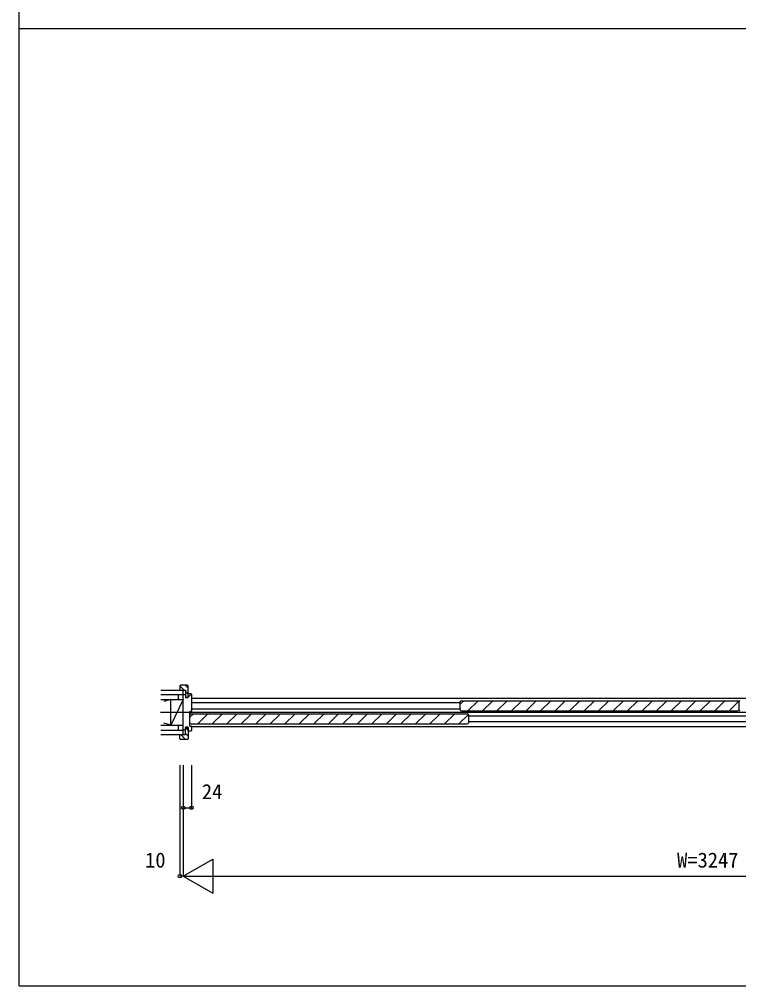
# Model space of a CAD drawing. Units: millimetres, scale not verified. Extents: x -14341 to 14340, y -10000 to 10000.
# Drawn here: x -14341 to -12238, y -10000 to -7175 of the extents above; entities that cross this region are included whole.
import ezdxf
from ezdxf.enums import TextEntityAlignment as Align

# ---------------------------------------------------------------- set-up
doc = ezdxf.new("R2010")
doc.units = ezdxf.units.MM
doc.header["$LTSCALE"] = 50
for name, color, linetype in [('0-2_YKK_B1', 4, 'Continuous'), ('0-4_YKK_F1', 7, 'Continuous'), ('0-6_YKK_N1', 2, 'Continuous'), ('0-7_YKK_Z1', 7, 'Continuous')]:
    doc.layers.add(name, color=color, linetype=linetype)
doc.styles.add('ＭＳ ゴシック', font='')
doc.styles.get('ＭＳ ゴシック').set_extended_font_data('MS Gothic')

msp = doc.modelspace()

# ---------------------------------------------------------------- linework, layer by layer
at = {"layer": '0-2_YKK_B1'}
for p, q in [((-13871.44, -9123.5), (-13859.05, -9135.9)), ((-13849.48, -9121.9), (-13869.48, -9121.9)), ((-13856.07, -9121.9), (-13847.48, -9130.49)), ((-13854.98, -9139.96), (-13847.48, -9147.46)), ((-13847.48, -9156.9), (-13847.48, -9123.9)), ((-13847.48, -9156.5), (-13837.8, -9146.82)), ((-13837.48, -9147.9), (-13837.48, -9197.9)), ((-13837.48, -9159.4), (-10638.48, -9159.4)), ((-13051.98, -9173.4), (-13837.48, -9173.4)), ((-13051.98, -9177.13), (-13041.76, -9166.9)), ((-13051.98, -9193.6), (-13051.98, -9170.2)), ((-13048.68, -9166.9), (-12241.28, -9166.9)), ((-13029.33, -9196.9), (-12999.33, -9166.9)), ((-12986.9, -9196.9), (-12956.9, -9166.9)), ((-12944.48, -9196.9), (-12914.48, -9166.9)), ((-12902.05, -9196.9), (-12872.05, -9166.9)), ((-12859.62, -9196.9), (-12829.62, -9166.9)), ((-12817.2, -9196.9), (-12787.2, -9166.9)), ((-12774.77, -9196.9), (-12744.77, -9166.9)), ((-12732.35, -9196.9), (-12702.35, -9166.9)), ((-12689.92, -9196.9), (-12659.92, -9166.9)), ((-12647.49, -9196.9), (-12617.49, -9166.9)), ((-12605.07, -9196.9), (-12575.07, -9166.9)), ((-12562.64, -9196.9), (-12532.64, -9166.9)), ((-12520.21, -9196.9), (-12490.21, -9166.9)), ((-12477.79, -9196.9), (-12447.79, -9166.9)), ((-12435.36, -9196.9), (-12405.36, -9166.9)), ((-12392.93, -9196.9), (-12362.93, -9166.9)), ((-12350.51, -9196.9), (-12320.51, -9166.9)), ((-12308.08, -9196.9), (-12278.08, -9166.9)), ((-12265.65, -9196.9), (-12238.1, -9169.34)), ((-12237.98, -9170.2), (-12237.98, -9193.6)), ((-12237.98, -9170.2), (-12237.98, -9193.6)), ((-13843.48, -9200.9), (-13843.48, -9238.9)), ((-13841.98, -9215.13), (-13831.76, -9204.9)), ((-13841.98, -9231.6), (-13841.98, -9208.2)), ((-13838.48, -9198.9), (-13841.48, -9198.9)), ((-13838.68, -9204.9), (-13030.78, -9204.9)), ((-13837.48, -9190.4), (-13051.98, -9190.4)), ((-13819.33, -9234.9), (-13789.33, -9204.9)), ((-13776.9, -9234.9), (-13746.9, -9204.9)), ((-13734.48, -9234.9), (-13704.48, -9204.9)), ((-13692.05, -9234.9), (-13662.05, -9204.9)), ((-13649.62, -9234.9), (-13619.62, -9204.9)), ((-13607.2, -9234.9), (-13577.2, -9204.9)), ((-13564.77, -9234.9), (-13534.77, -9204.9)), ((-13522.35, -9234.9), (-13492.35, -9204.9)), ((-13479.92, -9234.9), (-13449.92, -9204.9)), ((-13437.49, -9234.9), (-13407.49, -9204.9)), ((-13395.07, -9234.9), (-13365.07, -9204.9)), ((-13352.64, -9234.9), (-13322.64, -9204.9)), ((-13310.21, -9234.9), (-13280.21, -9204.9)), ((-13267.79, -9234.9), (-13237.79, -9204.9)), ((-13225.36, -9234.9), (-13195.36, -9204.9)), ((-13182.93, -9234.9), (-13152.93, -9204.9)), ((-13140.51, -9234.9), (-13110.51, -9204.9)), ((-13098.08, -9234.9), (-13068.08, -9204.9)), ((-13055.65, -9234.9), (-13027.72, -9206.97)), ((-13048.68, -9196.9), (-12241.28, -9196.9)), ((-13027.48, -9208.2), (-13027.48, -9231.6)), ((-13838.68, -9234.9), (-13030.78, -9234.9)), ((-13027.48, -9211.4), (-11448.48, -9211.4)), ((-11448.48, -9228.4), (-13027.48, -9228.4)), ((-13854.98, -9245.73), (-13847.48, -9253.23)), ((-13854.98, -9262.7), (-13847.48, -9270.2)), ((-13847.48, -9244.9), (-13847.48, -9277.9)), ((-13841.48, -9240.9), (-13838.48, -9240.9)), ((-13837.48, -9241.9), (-13837.48, -9253.9)), ((-13837.48, -9241.9), (-10638.48, -9241.9)), ((-13849.48, -9279.9), (-13869.48, -9279.9)), ((-13868.75, -9265.9), (-13854.75, -9279.9))]:
    msp.add_line(p, q, dxfattribs=at)
for points in [[(-13871.48, -9123.9), (-13871.48, -9135.9), (-13854.98, -9135.9), (-13854.98, -9156.9), (-13847.48, -9156.9)], [(-13861.48, -9253.4), (-13861.48, -9148.4), (-13856.18, -9148.4), (-13855.18, -9149.4), (-13855.18, -9157.9), (-13847.48, -9157.9), (-13847.48, -9152.9), (-13847.48, -9145.9), (-13839.48, -9145.9)], [(-13871.48, -9277.9), (-13871.48, -9265.9), (-13854.98, -9265.9), (-13854.98, -9244.9), (-13847.48, -9244.9)], [(-13839.48, -9255.9), (-13847.48, -9255.9), (-13847.48, -9248.9), (-13847.48, -9243.9), (-13855.18, -9243.9), (-13855.18, -9252.4), (-13856.18, -9253.4), (-13861.48, -9253.4)]]:
    msp.add_lwpolyline(points, dxfattribs=at)
for centre, radius, start, end in [((-13869.48, -9123.9), 2, 90.00001, 179.99999), ((-13849.48, -9123.9), 2, 0.00001, 89.99999), ((-13839.48, -9147.9), 2, 0.00001, 89.99999), ((-13048.68, -9170.2), 3.3, 90, 180), ((-12241.28, -9170.2), 3.3, 0, 90), ((-12234.68, -9170.2), 3.3, 90, 180), ((-13841.48, -9200.9), 2, 90.00001, 179.99999), ((-13838.68, -9208.2), 3.3, 90, 180), ((-13838.48, -9197.9), 1, 270.00001, 359.99999), ((-13048.68, -9193.6), 3.3, 180, 270), ((-13030.78, -9208.2), 3.3, 0, 90), ((-12241.28, -9193.6), 3.3, 270, 0), ((-12234.68, -9193.6), 3.3, 180, 270), ((-13838.68, -9231.6), 3.3, 180, 270), ((-13030.78, -9231.6), 3.3, 270, 0), ((-13841.48, -9238.9), 2, 180.00001, 269.99999), ((-13839.48, -9253.9), 2, 270.00001, 359.99999), ((-13838.48, -9241.9), 1, 0.00001, 89.99999), ((-13869.48, -9277.9), 2, 180.00001, 269.99999), ((-13849.48, -9277.9), 2, 270.00001, 359.99999)]:
    msp.add_arc(centre, radius, start, end, dxfattribs=at)
at = {"layer": '0-4_YKK_F1'}
for p, q in [((-14340.8, -9999.9), (-14340.8, 10000.1)), ((-14340.8, -7202.4), (14159.2, -7202.4)), ((-14340.8, -9999.9), (-14339.8, -9999.9)), ((-14340.8, -9999.9), (-14339.8, -9999.9)), ((-14340.8, -9999.9), (14340.22, -9999.9))]:
    msp.add_line(p, q, dxfattribs=at)
at = {"layer": '0-6_YKK_N1'}
for p, q in [((-13871.48, -9354.9), (-13871.48, -9679.9)), ((-13861.48, -9354.9), (-13861.48, -9679.9)), ((-13837.48, -9354.9), (-13837.48, -9479.9)), ((-13861.48, -9479.9), (-13837.48, -9479.9)), ((-13861.48, -9679.9), (-13774.88, -9629.9)), ((-13774.88, -9629.9), (-13774.88, -9729.9)), ((-13861.48, -9679.9), (-13871.48, -9679.9)), ((-13861.48, -9679.9), (-13774.88, -9729.9)), ((-13861.48, -9679.9), (-10614.48, -9679.9))]:
    msp.add_line(p, q, dxfattribs=at)
for centre in [(-13861.48, -9479.9), (-13837.48, -9479.9), (-13871.48, -9679.9)]:
    msp.add_circle(centre, 5, dxfattribs=at)
at = {"layer": '0-7_YKK_Z1'}
for p, q in [((-13926.66, -9135.9), (-13861.48, -9135.9)), ((-13926.66, -9148.4), (-13861.48, -9148.4)), ((-13876.48, -9148.4), (-13876.48, -9163.4)), ((-13861.48, -9265.9), (-13861.48, -9135.9)), ((-13926.66, -9163.4), (-13861.48, -9163.4)), ((-13897.48, -9163.4), (-13918.25, -9169.17)), ((-13897.48, -9238.4), (-13897.48, -9163.4)), ((-13861.48, -9163.4), (-13897.48, -9238.4)), ((-13928.19, -9200.9), (-10701.73, -9200.9)), ((-13897.48, -9238.4), (-13918.25, -9232.63)), ((-13926.66, -9238.4), (-13861.48, -9238.4)), ((-13926.66, -9253.4), (-13861.48, -9253.4)), ((-13926.66, -9253.4), (-13861.48, -9253.4)), ((-13876.48, -9238.4), (-13876.48, -9253.4)), ((-13926.66, -9265.9), (-13861.48, -9265.9))]:
    msp.add_line(p, q, dxfattribs=at)

# ---------------------------------------------------------------- texts
at = {"layer": '0-6_YKK_N1', "style": 'ＭＳ ゴシック'}
for s, p in [('24', (-13807.24, -9467.9)), ('10', (-13973.2, -9667.9)), ('W=3247', (-12417.98, -9667.9))]:
    msp.add_text(s, height=43.99, dxfattribs=at).set_placement(p, align=Align.BOTTOM_LEFT)

doc.saveas('drawing.dxf')
